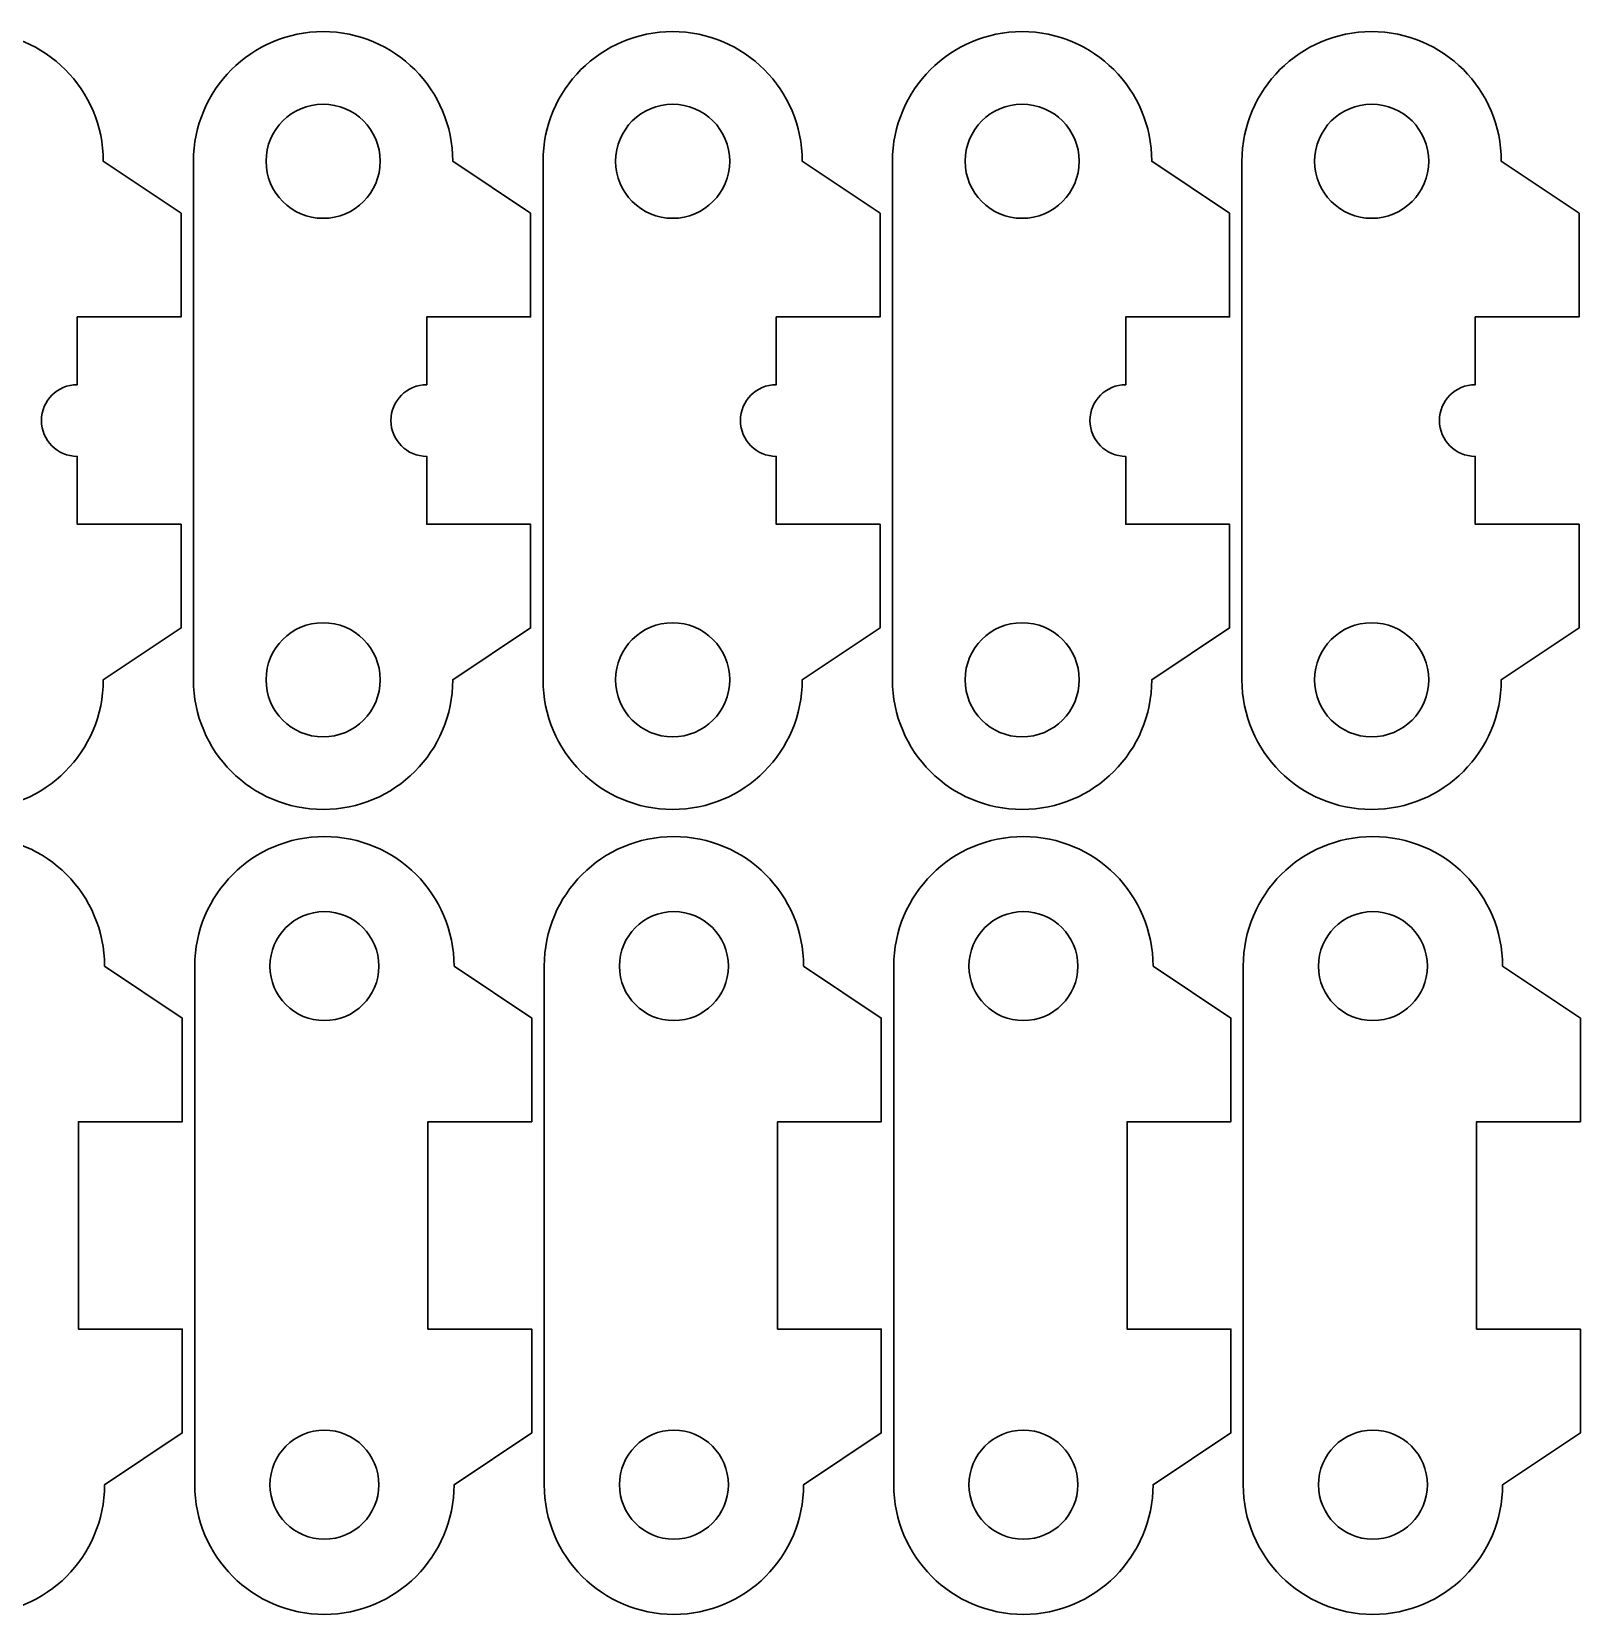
# Model space of a CAD drawing. Header units: inches. Extents: x 1117 to 1992, y -2324 to -585.
# Drawn here: x 1736.04 to 1765.9, y -2175.79 to -2145.27 of the extents above; entities that cross this region are included whole.
import ezdxf

# ---------------------------------------------------------------- set-up
doc = ezdxf.new("R2010")
doc.units = ezdxf.units.IN
doc.header["$MEASUREMENT"] = 0
doc.layers.add('Layer 1', color=7, linetype='Continuous')

msp = doc.modelspace()

# ---------------------------------------------------------------- linework, layer by layer
at = {"layer": 'Layer 1', "color": 18, "lineweight": 30, "true_color": 0x010101}
for points, knots in [([(1738.917, -2148.768), (1738.917, -2148.768), (1737.417, -2147.768), (1737.417, -2147.768), (1737.417, -2146.388), (1736.297, -2145.268), (1734.917, -2145.268), (1733.537, -2145.268), (1732.417, -2146.388), (1732.417, -2147.768), (1732.417, -2147.768), (1732.417, -2157.768), (1732.417, -2157.768), (1732.417, -2159.15), (1733.537, -2160.268), (1734.917, -2160.268), (1736.297, -2160.268), (1737.417, -2159.149), (1737.417, -2157.768), (1737.417, -2157.768), (1738.917, -2156.768), (1738.917, -2156.768), (1738.917, -2156.768), (1738.917, -2154.768), (1738.917, -2154.768), (1738.917, -2154.768), (1736.915, -2154.768), (1736.915, -2154.768), (1736.915, -2154.768), (1736.915, -2153.459), (1736.915, -2153.459), (1736.533, -2153.459), (1736.224, -2153.149), (1736.224, -2152.768), (1736.224, -2152.386), (1736.533, -2152.077), (1736.915, -2152.077), (1736.915, -2152.077), (1736.915, -2150.768), (1736.915, -2150.768), (1736.915, -2150.768), (1738.917, -2150.768), (1738.917, -2150.768), (1738.917, -2150.768), (1738.917, -2148.768), (1738.917, -2148.768)], [0, 0, 0, 0, 1, 1, 1, 2, 2, 2, 3, 3, 3, 4, 4, 4, 5, 5, 5, 6, 6, 6, 7, 7, 7, 8, 8, 8, 9, 9, 9, 10, 10, 10, 11, 11, 11, 12, 12, 12, 13, 13, 13, 14, 14, 14, 15, 15, 15, 15]), ([(1745.656, -2148.768), (1745.656, -2148.768), (1744.156, -2147.768), (1744.156, -2147.768), (1744.156, -2146.388), (1743.036, -2145.268), (1741.656, -2145.268), (1740.276, -2145.268), (1739.156, -2146.388), (1739.156, -2147.768), (1739.156, -2147.768), (1739.156, -2157.768), (1739.156, -2157.768), (1739.156, -2159.15), (1740.276, -2160.268), (1741.656, -2160.268), (1743.037, -2160.268), (1744.156, -2159.149), (1744.156, -2157.768), (1744.156, -2157.768), (1745.656, -2156.768), (1745.656, -2156.768), (1745.656, -2156.768), (1745.656, -2154.768), (1745.656, -2154.768), (1745.656, -2154.768), (1743.654, -2154.768), (1743.654, -2154.768), (1743.654, -2154.768), (1743.654, -2153.459), (1743.654, -2153.459), (1743.272, -2153.459), (1742.963, -2153.149), (1742.963, -2152.768), (1742.963, -2152.386), (1743.272, -2152.077), (1743.654, -2152.077), (1743.654, -2152.077), (1743.654, -2150.768), (1743.654, -2150.768), (1743.654, -2150.768), (1745.656, -2150.768), (1745.656, -2150.768), (1745.656, -2150.768), (1745.656, -2148.768), (1745.656, -2148.768)], [0, 0, 0, 0, 1, 1, 1, 2, 2, 2, 3, 3, 3, 4, 4, 4, 5, 5, 5, 6, 6, 6, 7, 7, 7, 8, 8, 8, 9, 9, 9, 10, 10, 10, 11, 11, 11, 12, 12, 12, 13, 13, 13, 14, 14, 14, 15, 15, 15, 15]), ([(1752.396, -2148.768), (1752.396, -2148.768), (1750.896, -2147.768), (1750.896, -2147.768), (1750.896, -2146.388), (1749.776, -2145.268), (1748.396, -2145.268), (1747.016, -2145.268), (1745.896, -2146.388), (1745.896, -2147.768), (1745.896, -2147.768), (1745.896, -2157.768), (1745.896, -2157.768), (1745.896, -2159.15), (1747.016, -2160.268), (1748.396, -2160.268), (1749.777, -2160.268), (1750.896, -2159.149), (1750.896, -2157.768), (1750.896, -2157.768), (1752.396, -2156.768), (1752.396, -2156.768), (1752.396, -2156.768), (1752.396, -2154.768), (1752.396, -2154.768), (1752.396, -2154.768), (1750.394, -2154.768), (1750.394, -2154.768), (1750.394, -2154.768), (1750.394, -2153.459), (1750.394, -2153.459), (1750.012, -2153.459), (1749.703, -2153.149), (1749.703, -2152.768), (1749.703, -2152.386), (1750.012, -2152.077), (1750.394, -2152.077), (1750.394, -2152.077), (1750.394, -2150.768), (1750.394, -2150.768), (1750.394, -2150.768), (1752.396, -2150.768), (1752.396, -2150.768), (1752.396, -2150.768), (1752.396, -2148.768), (1752.396, -2148.768)], [0, 0, 0, 0, 1, 1, 1, 2, 2, 2, 3, 3, 3, 4, 4, 4, 5, 5, 5, 6, 6, 6, 7, 7, 7, 8, 8, 8, 9, 9, 9, 10, 10, 10, 11, 11, 11, 12, 12, 12, 13, 13, 13, 14, 14, 14, 15, 15, 15, 15]), ([(1759.135, -2148.768), (1759.135, -2148.768), (1757.636, -2147.768), (1757.636, -2147.768), (1757.636, -2146.388), (1756.516, -2145.268), (1755.135, -2145.268), (1753.755, -2145.268), (1752.635, -2146.388), (1752.635, -2147.768), (1752.635, -2147.768), (1752.635, -2157.768), (1752.635, -2157.768), (1752.635, -2159.15), (1753.755, -2160.268), (1755.135, -2160.268), (1756.516, -2160.268), (1757.636, -2159.149), (1757.636, -2157.768), (1757.636, -2157.768), (1759.135, -2156.768), (1759.135, -2156.768), (1759.135, -2156.768), (1759.135, -2154.768), (1759.135, -2154.768), (1759.135, -2154.768), (1757.133, -2154.768), (1757.133, -2154.768), (1757.133, -2154.768), (1757.133, -2153.459), (1757.133, -2153.459), (1756.752, -2153.459), (1756.443, -2153.149), (1756.443, -2152.768), (1756.443, -2152.386), (1756.752, -2152.077), (1757.133, -2152.077), (1757.133, -2152.077), (1757.133, -2150.768), (1757.133, -2150.768), (1757.133, -2150.768), (1759.135, -2150.768), (1759.135, -2150.768), (1759.135, -2150.768), (1759.135, -2148.768), (1759.135, -2148.768)], [0, 0, 0, 0, 1, 1, 1, 2, 2, 2, 3, 3, 3, 4, 4, 4, 5, 5, 5, 6, 6, 6, 7, 7, 7, 8, 8, 8, 9, 9, 9, 10, 10, 10, 11, 11, 11, 12, 12, 12, 13, 13, 13, 14, 14, 14, 15, 15, 15, 15]), ([(1765.875, -2148.768), (1765.875, -2148.768), (1764.376, -2147.768), (1764.376, -2147.768), (1764.376, -2146.388), (1763.256, -2145.268), (1761.875, -2145.268), (1760.495, -2145.268), (1759.375, -2146.388), (1759.375, -2147.768), (1759.375, -2147.768), (1759.375, -2157.768), (1759.375, -2157.768), (1759.375, -2159.15), (1760.495, -2160.268), (1761.875, -2160.268), (1763.256, -2160.268), (1764.376, -2159.149), (1764.376, -2157.768), (1764.376, -2157.768), (1765.875, -2156.768), (1765.875, -2156.768), (1765.875, -2156.768), (1765.875, -2154.768), (1765.875, -2154.768), (1765.875, -2154.768), (1763.873, -2154.768), (1763.873, -2154.768), (1763.873, -2154.768), (1763.873, -2153.459), (1763.873, -2153.459), (1763.492, -2153.459), (1763.183, -2153.149), (1763.183, -2152.768), (1763.183, -2152.386), (1763.492, -2152.077), (1763.873, -2152.077), (1763.873, -2152.077), (1763.873, -2150.768), (1763.873, -2150.768), (1763.873, -2150.768), (1765.875, -2150.768), (1765.875, -2150.768), (1765.875, -2150.768), (1765.875, -2148.768), (1765.875, -2148.768)], [0, 0, 0, 0, 1, 1, 1, 2, 2, 2, 3, 3, 3, 4, 4, 4, 5, 5, 5, 6, 6, 6, 7, 7, 7, 8, 8, 8, 9, 9, 9, 10, 10, 10, 11, 11, 11, 12, 12, 12, 13, 13, 13, 14, 14, 14, 15, 15, 15, 15]), ([(1741.656, -2148.868), (1741.049, -2148.868), (1740.556, -2148.376), (1740.556, -2147.768), (1740.556, -2147.16), (1741.049, -2146.668), (1741.656, -2146.668), (1742.264, -2146.668), (1742.756, -2147.16), (1742.756, -2147.768), (1742.757, -2148.376), (1742.264, -2148.868), (1741.656, -2148.868)], [0, 0, 0, 0, 1, 1, 1, 2, 2, 2, 3, 3, 3, 4, 4, 4, 4]), ([(1748.396, -2148.868), (1747.788, -2148.868), (1747.296, -2148.376), (1747.296, -2147.768), (1747.296, -2147.16), (1747.789, -2146.668), (1748.396, -2146.668), (1749.004, -2146.668), (1749.496, -2147.16), (1749.496, -2147.768), (1749.496, -2148.376), (1749.004, -2148.868), (1748.396, -2148.868)], [0, 0, 0, 0, 1, 1, 1, 2, 2, 2, 3, 3, 3, 4, 4, 4, 4]), ([(1755.135, -2148.868), (1754.528, -2148.868), (1754.036, -2148.376), (1754.036, -2147.768), (1754.036, -2147.16), (1754.528, -2146.668), (1755.135, -2146.668), (1755.743, -2146.668), (1756.236, -2147.16), (1756.236, -2147.768), (1756.236, -2148.376), (1755.743, -2148.868), (1755.135, -2148.868)], [0, 0, 0, 0, 1, 1, 1, 2, 2, 2, 3, 3, 3, 4, 4, 4, 4]), ([(1761.875, -2148.868), (1761.268, -2148.868), (1760.776, -2148.376), (1760.776, -2147.768), (1760.776, -2147.16), (1761.268, -2146.668), (1761.875, -2146.668), (1762.483, -2146.668), (1762.976, -2147.16), (1762.976, -2147.768), (1762.976, -2148.376), (1762.483, -2148.868), (1761.875, -2148.868)], [0, 0, 0, 0, 1, 1, 1, 2, 2, 2, 3, 3, 3, 4, 4, 4, 4]), ([(1741.656, -2158.868), (1741.049, -2158.868), (1740.556, -2158.375), (1740.556, -2157.768), (1740.556, -2157.16), (1741.049, -2156.667), (1741.656, -2156.667), (1742.264, -2156.667), (1742.756, -2157.16), (1742.756, -2157.768), (1742.757, -2158.375), (1742.264, -2158.868), (1741.656, -2158.868)], [0, 0, 0, 0, 1, 1, 1, 2, 2, 2, 3, 3, 3, 4, 4, 4, 4]), ([(1748.396, -2158.868), (1747.788, -2158.868), (1747.296, -2158.375), (1747.296, -2157.768), (1747.296, -2157.16), (1747.789, -2156.667), (1748.396, -2156.667), (1749.004, -2156.667), (1749.496, -2157.16), (1749.496, -2157.768), (1749.496, -2158.375), (1749.004, -2158.868), (1748.396, -2158.868)], [0, 0, 0, 0, 1, 1, 1, 2, 2, 2, 3, 3, 3, 4, 4, 4, 4]), ([(1755.135, -2158.868), (1754.528, -2158.868), (1754.036, -2158.375), (1754.036, -2157.768), (1754.036, -2157.16), (1754.528, -2156.667), (1755.135, -2156.667), (1755.743, -2156.667), (1756.236, -2157.16), (1756.236, -2157.768), (1756.236, -2158.375), (1755.743, -2158.868), (1755.135, -2158.868)], [0, 0, 0, 0, 1, 1, 1, 2, 2, 2, 3, 3, 3, 4, 4, 4, 4]), ([(1761.875, -2158.868), (1761.268, -2158.868), (1760.776, -2158.375), (1760.776, -2157.768), (1760.776, -2157.16), (1761.268, -2156.667), (1761.875, -2156.667), (1762.483, -2156.667), (1762.976, -2157.16), (1762.976, -2157.768), (1762.976, -2158.375), (1762.483, -2158.868), (1761.875, -2158.868)], [0, 0, 0, 0, 1, 1, 1, 2, 2, 2, 3, 3, 3, 4, 4, 4, 4]), ([(1734.939, -2175.79), (1736.32, -2175.79), (1737.44, -2174.671), (1737.44, -2173.29), (1737.44, -2173.29), (1738.94, -2172.29), (1738.94, -2172.29), (1738.94, -2172.29), (1738.94, -2170.29), (1738.94, -2170.29), (1738.94, -2170.29), (1736.938, -2170.29), (1736.938, -2170.29), (1736.938, -2170.29), (1736.938, -2166.29), (1736.938, -2166.29), (1736.938, -2166.29), (1738.94, -2166.29), (1738.94, -2166.29), (1738.94, -2166.29), (1738.94, -2164.29), (1738.94, -2164.29), (1738.94, -2164.29), (1737.44, -2163.29), (1737.44, -2163.29), (1737.44, -2161.909), (1736.32, -2160.79), (1734.939, -2160.79), (1733.559, -2160.79), (1732.439, -2161.909), (1732.439, -2163.29), (1732.439, -2163.29), (1732.439, -2173.29), (1732.439, -2173.29), (1732.44, -2174.671), (1733.559, -2175.79), (1734.939, -2175.79)], [0, 0, 0, 0, 1, 1, 1, 2, 2, 2, 3, 3, 3, 4, 4, 4, 5, 5, 5, 6, 6, 6, 7, 7, 7, 8, 8, 8, 9, 9, 9, 10, 10, 10, 11, 11, 11, 12, 12, 12, 12]), ([(1741.68, -2175.79), (1743.061, -2175.79), (1744.18, -2174.671), (1744.18, -2173.29), (1744.18, -2173.29), (1745.68, -2172.29), (1745.68, -2172.29), (1745.68, -2172.29), (1745.68, -2170.29), (1745.68, -2170.29), (1745.68, -2170.29), (1743.678, -2170.29), (1743.678, -2170.29), (1743.678, -2170.29), (1743.678, -2166.29), (1743.678, -2166.29), (1743.678, -2166.29), (1745.68, -2166.29), (1745.68, -2166.29), (1745.68, -2166.29), (1745.68, -2164.29), (1745.68, -2164.29), (1745.68, -2164.29), (1744.18, -2163.29), (1744.18, -2163.29), (1744.18, -2161.909), (1743.061, -2160.79), (1741.68, -2160.79), (1740.3, -2160.79), (1739.18, -2161.909), (1739.18, -2163.29), (1739.18, -2163.29), (1739.18, -2173.29), (1739.18, -2173.29), (1739.18, -2174.671), (1740.3, -2175.79), (1741.68, -2175.79)], [0, 0, 0, 0, 1, 1, 1, 2, 2, 2, 3, 3, 3, 4, 4, 4, 5, 5, 5, 6, 6, 6, 7, 7, 7, 8, 8, 8, 9, 9, 9, 10, 10, 10, 11, 11, 11, 12, 12, 12, 12]), ([(1748.419, -2175.79), (1749.8, -2175.79), (1750.92, -2174.671), (1750.92, -2173.29), (1750.92, -2173.29), (1752.42, -2172.29), (1752.42, -2172.29), (1752.42, -2172.29), (1752.42, -2170.29), (1752.42, -2170.29), (1752.42, -2170.29), (1750.418, -2170.29), (1750.418, -2170.29), (1750.418, -2170.29), (1750.418, -2166.29), (1750.418, -2166.29), (1750.418, -2166.29), (1752.42, -2166.29), (1752.42, -2166.29), (1752.42, -2166.29), (1752.42, -2164.29), (1752.42, -2164.29), (1752.42, -2164.29), (1750.92, -2163.29), (1750.92, -2163.29), (1750.92, -2161.909), (1749.8, -2160.79), (1748.419, -2160.79), (1747.039, -2160.79), (1745.919, -2161.909), (1745.919, -2163.29), (1745.919, -2163.29), (1745.919, -2173.29), (1745.919, -2173.29), (1745.919, -2174.671), (1747.039, -2175.79), (1748.419, -2175.79)], [0, 0, 0, 0, 1, 1, 1, 2, 2, 2, 3, 3, 3, 4, 4, 4, 5, 5, 5, 6, 6, 6, 7, 7, 7, 8, 8, 8, 9, 9, 9, 10, 10, 10, 11, 11, 11, 12, 12, 12, 12]), ([(1755.16, -2175.79), (1756.54, -2175.79), (1757.66, -2174.671), (1757.66, -2173.29), (1757.66, -2173.29), (1759.16, -2172.29), (1759.16, -2172.29), (1759.16, -2172.29), (1759.16, -2170.29), (1759.16, -2170.29), (1759.16, -2170.29), (1757.158, -2170.29), (1757.158, -2170.29), (1757.158, -2170.29), (1757.158, -2166.29), (1757.158, -2166.29), (1757.158, -2166.29), (1759.16, -2166.29), (1759.16, -2166.29), (1759.16, -2166.29), (1759.16, -2164.29), (1759.16, -2164.29), (1759.16, -2164.29), (1757.66, -2163.29), (1757.66, -2163.29), (1757.66, -2161.909), (1756.54, -2160.79), (1755.16, -2160.79), (1753.78, -2160.79), (1752.66, -2161.909), (1752.66, -2163.29), (1752.66, -2163.29), (1752.66, -2173.29), (1752.66, -2173.29), (1752.66, -2174.671), (1753.779, -2175.79), (1755.16, -2175.79)], [0, 0, 0, 0, 1, 1, 1, 2, 2, 2, 3, 3, 3, 4, 4, 4, 5, 5, 5, 6, 6, 6, 7, 7, 7, 8, 8, 8, 9, 9, 9, 10, 10, 10, 11, 11, 11, 12, 12, 12, 12]), ([(1761.899, -2175.79), (1763.28, -2175.79), (1764.4, -2174.671), (1764.4, -2173.29), (1764.4, -2173.29), (1765.9, -2172.29), (1765.9, -2172.29), (1765.9, -2172.29), (1765.9, -2170.29), (1765.9, -2170.29), (1765.9, -2170.29), (1763.898, -2170.29), (1763.898, -2170.29), (1763.898, -2170.29), (1763.898, -2166.29), (1763.898, -2166.29), (1763.898, -2166.29), (1765.9, -2166.29), (1765.9, -2166.29), (1765.9, -2166.29), (1765.9, -2164.29), (1765.9, -2164.29), (1765.9, -2164.29), (1764.4, -2163.29), (1764.4, -2163.29), (1764.4, -2161.909), (1763.28, -2160.79), (1761.899, -2160.79), (1760.519, -2160.79), (1759.399, -2161.909), (1759.399, -2163.29), (1759.399, -2163.29), (1759.399, -2173.29), (1759.399, -2173.29), (1759.399, -2174.671), (1760.519, -2175.79), (1761.899, -2175.79)], [0, 0, 0, 0, 1, 1, 1, 2, 2, 2, 3, 3, 3, 4, 4, 4, 5, 5, 5, 6, 6, 6, 7, 7, 7, 8, 8, 8, 9, 9, 9, 10, 10, 10, 11, 11, 11, 12, 12, 12, 12]), ([(1741.68, -2164.34), (1741.1, -2164.34), (1740.63, -2163.87), (1740.63, -2163.29), (1740.63, -2162.71), (1741.1, -2162.239), (1741.68, -2162.239), (1742.26, -2162.239), (1742.73, -2162.71), (1742.73, -2163.29), (1742.73, -2163.87), (1742.26, -2164.34), (1741.68, -2164.34)], [0, 0, 0, 0, 1, 1, 1, 2, 2, 2, 3, 3, 3, 4, 4, 4, 4]), ([(1748.419, -2164.34), (1747.839, -2164.34), (1747.369, -2163.87), (1747.369, -2163.29), (1747.369, -2162.71), (1747.839, -2162.239), (1748.419, -2162.239), (1749, -2162.239), (1749.47, -2162.71), (1749.47, -2163.29), (1749.47, -2163.87), (1749, -2164.34), (1748.419, -2164.34)], [0, 0, 0, 0, 1, 1, 1, 2, 2, 2, 3, 3, 3, 4, 4, 4, 4]), ([(1755.16, -2164.34), (1754.58, -2164.34), (1754.11, -2163.87), (1754.11, -2163.29), (1754.11, -2162.71), (1754.58, -2162.239), (1755.16, -2162.239), (1755.74, -2162.239), (1756.211, -2162.71), (1756.211, -2163.29), (1756.21, -2163.87), (1755.74, -2164.34), (1755.16, -2164.34)], [0, 0, 0, 0, 1, 1, 1, 2, 2, 2, 3, 3, 3, 4, 4, 4, 4]), ([(1761.899, -2164.34), (1761.319, -2164.34), (1760.85, -2163.87), (1760.85, -2163.29), (1760.85, -2162.71), (1761.32, -2162.239), (1761.899, -2162.239), (1762.48, -2162.239), (1762.95, -2162.71), (1762.95, -2163.29), (1762.95, -2163.87), (1762.48, -2164.34), (1761.899, -2164.34)], [0, 0, 0, 0, 1, 1, 1, 2, 2, 2, 3, 3, 3, 4, 4, 4, 4]), ([(1741.68, -2174.34), (1741.1, -2174.34), (1740.63, -2173.87), (1740.63, -2173.29), (1740.63, -2172.709), (1741.1, -2172.239), (1741.68, -2172.239), (1742.26, -2172.239), (1742.73, -2172.709), (1742.73, -2173.29), (1742.73, -2173.87), (1742.26, -2174.34), (1741.68, -2174.34)], [0, 0, 0, 0, 1, 1, 1, 2, 2, 2, 3, 3, 3, 4, 4, 4, 4]), ([(1748.419, -2174.34), (1747.839, -2174.34), (1747.369, -2173.87), (1747.369, -2173.29), (1747.369, -2172.709), (1747.839, -2172.239), (1748.419, -2172.239), (1749, -2172.239), (1749.47, -2172.709), (1749.47, -2173.29), (1749.47, -2173.87), (1749, -2174.34), (1748.419, -2174.34)], [0, 0, 0, 0, 1, 1, 1, 2, 2, 2, 3, 3, 3, 4, 4, 4, 4]), ([(1755.16, -2174.34), (1754.58, -2174.34), (1754.11, -2173.87), (1754.11, -2173.29), (1754.11, -2172.709), (1754.58, -2172.239), (1755.16, -2172.239), (1755.74, -2172.239), (1756.211, -2172.709), (1756.211, -2173.29), (1756.21, -2173.87), (1755.74, -2174.34), (1755.16, -2174.34)], [0, 0, 0, 0, 1, 1, 1, 2, 2, 2, 3, 3, 3, 4, 4, 4, 4]), ([(1761.899, -2174.34), (1761.319, -2174.34), (1760.85, -2173.87), (1760.85, -2173.29), (1760.85, -2172.709), (1761.32, -2172.239), (1761.899, -2172.239), (1762.48, -2172.239), (1762.95, -2172.709), (1762.95, -2173.29), (1762.95, -2173.87), (1762.48, -2174.34), (1761.899, -2174.34)], [0, 0, 0, 0, 1, 1, 1, 2, 2, 2, 3, 3, 3, 4, 4, 4, 4])]:
    msp.add_open_spline(points, degree=3, knots=knots, dxfattribs=at)

doc.saveas('drawing.dxf')
